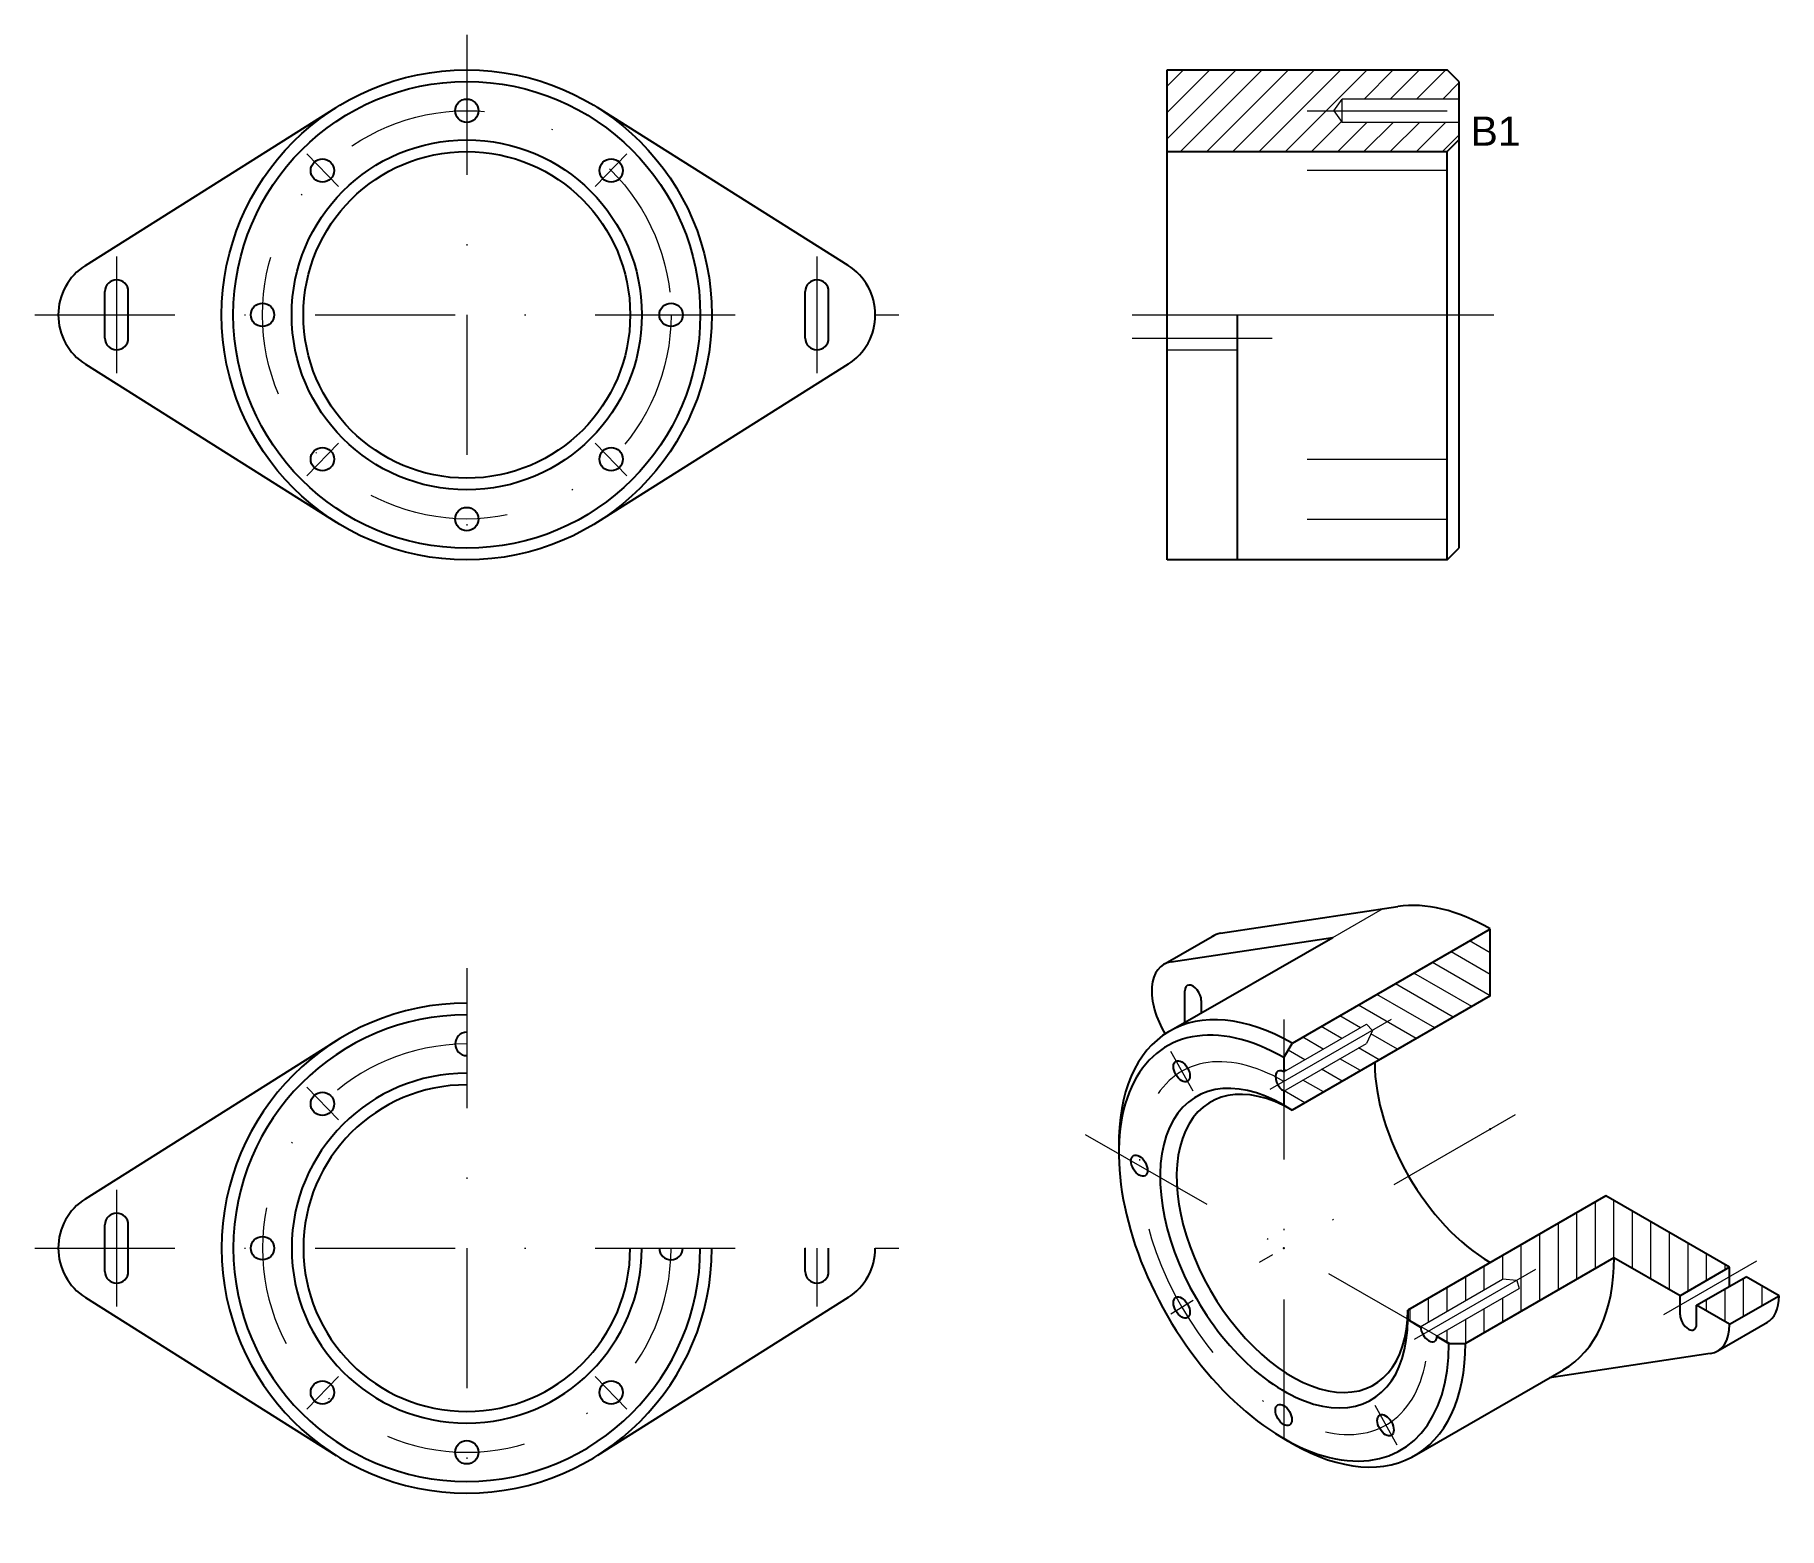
# Model space of a CAD drawing. Header units: millimetres. Extents: x -37 to 112, y -104 to 24.
import ezdxf

# ---------------------------------------------------------------- set-up
doc = ezdxf.new("R2010")
doc.units = ezdxf.units.MM
doc.linetypes.add('DASHDOT', pattern=[24, 12, -5.95, 0.1, -5.95])
doc.linetypes.add('DASHED', pattern=[18, 12, -6])
doc.layers.get('0').update_dxf_attribs({"lineweight": 25})
for name, color, linetype, lineweight in [('center', 1, 'DASHDOT', 9), ('hatch', 7, 'Continuous', 5), ('hidden', 7, 'DASHED', 18), ('thin', 7, 'Continuous', 13), ('thin2', 7, 'Continuous', 0)]:
    doc.layers.add(name, color=color, linetype=linetype, lineweight=lineweight)
doc.styles.add('textstyle3', font='Arial.ttf')

msp = doc.modelspace()

# ---------------------------------------------------------------- hatches: boundary and pattern name
at = {"layer": 'hatch', "transparency": 33554687}
h = msp.add_hatch(dxfattribs=at)
h.set_pattern_fill('ANSI31', color=256, scale=0.5, style=0, pattern_type=0)
h.paths.add_polyline_path([(85, 18.5), (85, 20), (84, 21), (60, 21), (60, 14), (84, 14), (85, 15), (85, 16.5), (75, 16.5), (74.27, 17.5), (75, 18.5)], flags=0)

# ---------------------------------------------------------------- linework, layer by layer
for p, q in [((60, -21), (60, 21)), ((60, 21), (84, 21)), ((85, 20), (84, 21)), ((85, 20), (85, -20)), ((-32.67, 4.23), (-11.2, 17.76)), ((32.67, 4.23), (11.2, 17.76)), ((85, 15), (84, 14)), ((60, 14), (84, 14)), ((84, -21), (84, 14)), ((-31, -2), (-31, 2)), ((-29, -2), (-29, 2)), ((29, -2), (29, 2)), ((31, -2), (31, 2)), ((66, 0), (66, -21)), ((-32.67, -4.23), (-11.2, -17.76)), ((32.67, -4.23), (11.2, -17.76)), ((84, -21), (85, -20)), ((84, -21), (60, -21)), ((64.58, -53), (79.76, -50.72)), ((59.83, -55.61), (64.07, -53.16)), ((60.34, -55.45), (74.2, -53.37)), ((60.35, -61.32), (74.2, -53.37)), ((87.68, -52.65), (70.71, -62.45)), ((87.68, -58.36), (87.68, -52.65)), ((61.51, -60.66), (61.51, -57.95)), ((62.93, -59.84), (62.93, -58.77)), ((87.68, -58.36), (70.71, -68.16)), ((-32.67, -75.77), (-11.2, -62.24)), ((70, -63.67), (70.71, -62.45)), ((70, -63.67), (70, -64.92)), ((70, -66.55), (70, -67.75)), ((70, -67.75), (70.71, -68.16)), ((97.58, -75.51), (80.61, -85.31)), ((108.18, -81.63), (97.58, -75.51)), ((-31, -82), (-31, -78)), ((-29, -82), (-29, -78)), ((29, -82), (29, -80)), ((31, -82), (31, -80)), ((98.28, -80.82), (85.56, -88.16)), ((103.94, -84.08), (98.28, -80.82)), ((108.18, -81.63), (103.94, -84.08)), ((108.18, -83.27), (108.18, -81.63)), ((105.36, -84.9), (109.6, -82.45)), ((112.43, -84.08), (109.6, -82.45)), ((-32.67, -84.23), (-11.2, -97.76)), ((32.67, -84.23), (11.2, -97.76)), ((103.94, -85.72), (103.94, -84.08)), ((105.36, -86.53), (105.36, -84.9)), ((108.18, -86.53), (105.36, -84.9)), ((108.18, -86.53), (112.43, -84.08)), ((80.61, -85.31), (80.61, -86.12)), ((80.61, -86.12), (81.7, -86.76)), ((107.19, -88.8), (111.43, -86.35)), ((83.12, -87.57), (84.14, -88.16)), ((84.14, -88.16), (85.56, -88.16)), ((106.53, -89.03), (92.76, -91.11)), ((81.37, -97.68), (93.95, -90.42)), ((70.71, -96.74), (70, -96.33))]:
    msp.add_line(p, q)
for centre, radius in [((0, 0), 21), ((0, 0), 20), ((0, 17.5), 1), ((0, 0), 15), ((0, 0), 14), ((-12.37, 12.37), 1), ((12.37, 12.37), 1), ((-17.5, 0), 1), ((17.5, 0), 1), ((-12.37, -12.37), 1), ((12.37, -12.37), 1), ((0, -17.5), 1), ((-12.37, -67.63), 1), ((-17.5, -80), 1), ((-12.37, -92.37), 1), ((12.37, -92.37), 1), ((0, -97.5), 1)]:
    msp.add_circle(centre, radius)
for centre, radius, start, end in [((-30, 0), 5, 122.231, 237.769), ((-30, 2), 1, 0, 180), ((30, 2), 1, 0, 180), ((30, 0), 5, 302.231, 57.769), ((-30, -2), 1, 180, 0), ((30, -2), 1, 180, 0), ((0, -80), 21, 90, 0), ((0, -80), 20, 90, 0), ((0, -62.5), 1, 90, 270), ((0, -80), 15, 90, 0), ((0, -80), 14, 90, 0), ((-30, -80), 5, 122.231, 237.769), ((-30, -78), 1, 0, 180), ((17.5, -80), 1, 180, 0), ((30, -80), 5, 302.231, 0), ((-30, -82), 1, 180, 0), ((30, -82), 1, 180, 0)]:
    msp.add_arc(centre, radius, start, end)
for centre, major_axis, start_param, end_param in [((87.68, -69.79), (10.5, -18.19), 2.356194, 2.918731), ((66.46, -57.55), (2.5, -4.33), 2.918731, 3.184455), ((62.22, -60), (2.5, -4.33), 2.918731, 4.760056), ((62.22, -58.36), (0.5, -0.866), 0.785398, 3.926991), ((70, -80), (10, -17.32), 2.356194, 7.068583), ((70.71, -79.59), (10.5, -18.19), 2.356194, 3.943728), ((87.68, -69.79), (7, -12.12), 3.926991, 5.497787), ((70, -80), (7.5, -12.99), 2.356194, 7.068583), ((70.71, -79.59), (7, -12.12), 2.356194, 7.068583), ((69.98, -65.7), (0.5, -0.866), 2.331179, 5.522803), ((83.44, -72.24), (10.5, -18.19), 6.281397, 7.068583), ((108.89, -82.04), (2.5, -4.33), 6.266047, 7.068583), ((104.65, -86.12), (0.5, -0.866), 3.926991, 7.068583), ((104.65, -84.49), (2.5, -4.33), 6.060323, 7.068583), ((82.41, -87.12), (0.5, -0.866), 3.976604, 7.01897), ((70.71, -79.59), (10.5, -18.19), 5.45015, 7.068583)]:
    msp.add_ellipse(centre, major_axis=major_axis, ratio=0.57735, start_param=start_param, end_param=end_param)
for centre in [(61.25, -64.84), (57.61, -72.93), (61.25, -85.09), (69.98, -94.3), (78.71, -95.18)]:
    msp.add_ellipse(centre, major_axis=(0.5, -0.866), ratio=0.57735)
for p in [(87.68, -69.79), (70, -80)]:
    msp.add_point(p)
at = {"layer": 'center'}
for p, q in [((0, 24), (0, -24)), ((72, 17.5), (88, 17.5)), ((-11, 11), (-13.7, 13.8)), ((11, 11), (13.7, 13.8)), ((72, 12.4), (88, 12.4)), ((-30, 5), (-30, -5)), ((30, 5), (30, -5)), ((-37, 0), (37, 0)), ((57, 0), (88, 0)), ((57, -2), (69, -2)), ((-11, -11), (-13.7, -13.8)), ((11, -11), (13.7, -13.8)), ((72, -12.37), (88, -12.37)), ((72, -17.5), (88, -17.5)), ((0, -56), (0, -104)), ((79.19, -60.4), (67.88, -66.94)), ((70, -60.4), (70, -99.6)), ((62.22, -66.53), (60.31, -63.14)), ((-11, -69), (-13.7, -66.2)), ((89.8, -68.57), (67.88, -81.22)), ((52.99, -70.26), (87.01, -89.74)), ((-30, -75), (-30, -85)), ((-37, -80), (37, -80)), ((30, -80), (30, -85)), ((91.57, -81.84), (80.25, -88.37)), ((110.5, -81.11), (102.53, -85.72)), ((62.22, -84.49), (60.31, -85.67)), ((-11, -91), (-13.7, -93.8)), ((11, -91), (13.7, -93.8)), ((77.78, -93.47), (79.69, -96.86))]:
    msp.add_line(p, q, dxfattribs=at)
msp.add_circle((0, 0), 17.5, dxfattribs=at)
msp.add_arc((0, -80), 17.5, 90, 0, dxfattribs=at)
msp.add_ellipse((70, -80), major_axis=(8.75, -15.16), ratio=0.57735, start_param=2.356194, end_param=7.068583, dxfattribs=at)
at = {"layer": 'hatch'}
for p, q in [((87.68, -54.7), (85.9, -53.67)), ((87.68, -52.86), (87.49, -52.76)), ((87.68, -56.53), (84.32, -54.59)), ((86.09, -59.28), (81.14, -56.42)), ((87.68, -58.36), (82.73, -55.51)), ((82.92, -61.11), (77.97, -58.25)), ((84.5, -60.2), (79.55, -57.34)), ((81.33, -62.03), (76.38, -59.17)), ((74.97, -62.02), (73.2, -61)), ((76.56, -61.11), (74.79, -60.09)), ((73.38, -62.94), (71.62, -61.92)), ((79.74, -62.95), (77.45, -61.62)), ((71.8, -63.86), (70.37, -63.03)), ((76.57, -64.78), (74.8, -63.76)), ((78.15, -63.86), (76.38, -62.84)), ((70.21, -64.77), (70, -64.65)), ((73.39, -66.61), (71.62, -65.59)), ((74.98, -65.7), (73.21, -64.67)), ((71.8, -67.53), (70.03, -66.51)), ((96.66, -76.04), (96.66, -81.75)), ((98.25, -75.9), (98.25, -80.84)), ((95.07, -76.95), (95.07, -82.67)), ((99.84, -76.81), (99.84, -81.71)), ((91.9, -78.79), (91.9, -84.5)), ((93.49, -77.87), (93.49, -83.59)), ((101.42, -77.73), (101.42, -82.63)), ((103.01, -78.65), (103.01, -83.55)), ((88.72, -80.62), (88.72, -82.66)), ((90.31, -79.7), (90.31, -85.42)), ((104.6, -79.56), (104.6, -83.7)), ((106.19, -80.48), (106.19, -82.79)), ((87.14, -81.54), (87.14, -83.58)), ((107.77, -81.4), (107.77, -81.87)), ((83.96, -83.37), (83.96, -85.41)), ((85.55, -82.45), (85.55, -84.49)), ((107.77, -83.5), (107.77, -86.3)), ((109.36, -82.59), (109.36, -85.85)), ((110.95, -83.23), (110.95, -84.94)), ((82.37, -84.29), (82.37, -86.33)), ((88.72, -84.29), (88.72, -86.34)), ((106.19, -84.42), (106.19, -85.38)), ((80.79, -85.2), (80.79, -86.23)), ((85.55, -86.13), (85.55, -88.16)), ((87.14, -85.21), (87.14, -87.25)), ((83.96, -87.04), (83.96, -88.06))]:
    msp.add_line(p, q, dxfattribs=at)
at = {"layer": 'hidden'}
msp.add_line((60, -3), (66, -3), dxfattribs=at)
at = {"layer": 'thin'}
for p, q in [((74.27, 17.5), (75, 18.5)), ((75, 16.5), (75, 18.5)), ((85, 18.5), (75, 18.5)), ((74.27, 17.5), (75, 16.5)), ((85, 16.5), (75, 16.5)), ((60, 0), (85, 0)), ((70, -64.89), (77.07, -60.81)), ((77.58, -61.33), (77.07, -60.81)), ((70, -66.53), (77.07, -62.45)), ((77.58, -61.33), (77.07, -62.45)), ((81.67, -86.74), (88.74, -82.65)), ((83.08, -87.55), (90.15, -83.47)), ((89.96, -82.77), (88.74, -82.65)), ((89.96, -82.77), (90.15, -83.47))]:
    msp.add_line(p, q, dxfattribs=at)
at = {"layer": 'thin2'}
msp.add_line((74.2, -53.37), (78.46, -50.91), dxfattribs=at)

# ---------------------------------------------------------------- texts
at = {"insert": (86, 17), "char_height": 2.5, "attachment_point": 1, "style": 'textstyle3'}
msp.add_mtext('B\\S^ 1;', dxfattribs=at)

doc.saveas('drawing.dxf')
